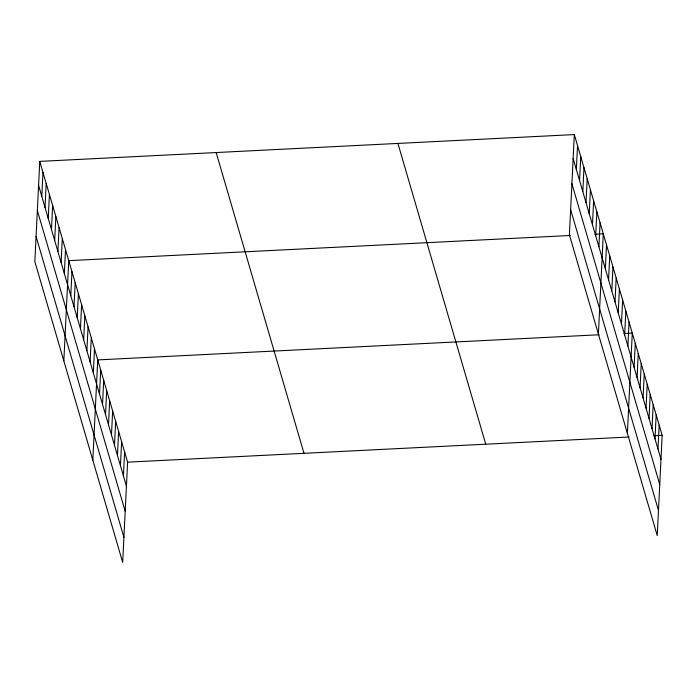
<?xml version="1.0" encoding="UTF-8"?>
<svg xmlns="http://www.w3.org/2000/svg" width="697" height="697" viewBox="0 0 697 697"><rect width="100%" height="100%" fill="white"/><g stroke="black" fill="none" stroke-linecap="round" stroke-linejoin="round"><path stroke-width="1.05" d="M39.755 161.39L34.85 261.645L122.689 562.418L127.595 462.163L39.755 161.39L574.311 134.582L662.15 435.355L657.245 535.61L569.405 234.837L574.311 134.582M41.803 196.388L42.97 172.42M45.026 207.418L46.194 183.45M48.241 218.449L49.417 194.48M51.465 229.479L52.632 205.51M54.688 240.5L55.856 216.54M57.903 251.53L59.079 227.562M61.127 262.56L62.294 238.592M64.351 273.59L65.518 249.622M63.836 360.898L68.742 260.652L570.285 235.49M70.789 295.65L71.957 271.682M74.013 306.671L75.18 282.703M77.228 317.701L78.404 293.733M80.451 328.731L81.619 304.763M83.675 339.761L84.842 315.793M86.89 350.791L88.066 326.823M90.113 361.813L91.29 337.845M93.337 372.843L94.504 348.875M92.823 460.159L97.728 359.905L599.272 334.752M99.54 394.101L100.716 370.133M102.529 404.321L103.696 380.353M105.517 414.549L106.685 390.581M108.497 424.778L109.673 400.81M111.485 435.006L112.661 411.038M114.474 445.226L115.65 421.258M117.462 455.455L118.629 431.487M120.45 465.683L121.618 441.715M123.43 475.912L124.606 451.944M576.358 169.58L577.534 145.612M579.582 180.61L580.749 156.642M582.805 191.631L583.973 167.663M586.02 202.661L587.196 178.693M589.244 213.691L590.411 189.723M592.467 224.722L593.635 200.753M595.682 235.752L596.859 211.783M598.906 246.773L600.073 222.805M598.392 334.09L603.297 233.835L595.046 234.253M605.344 268.833L606.521 244.865M608.568 279.863L609.736 255.895M611.792 290.893L612.959 266.925M615.007 301.914L616.183 277.946M618.23 312.944L619.398 288.976M621.454 323.974L622.621 300.006M624.669 335.004L625.845 311.036M627.892 346.034L629.06 322.066M627.378 433.342L632.284 333.088L624.033 333.506M634.096 367.284L635.272 343.316M637.084 377.513L638.26 353.545M640.073 387.741L641.24 363.773M643.061 397.961L644.228 373.993M646.049 408.189L647.217 384.221M649.029 418.418L650.205 394.45M652.017 428.646L653.194 404.678M655.006 438.866L656.173 414.898M657.994 449.095L659.162 425.126M127.595 462.163L629.138 437.01M653.899 435.764L662.15 435.355M573.143 158.55L660.974 459.323M571.906 183.72L659.745 484.493M570.643 209.658L658.482 510.431M397.909 143.434L485.748 444.198M216.157 152.547L303.997 453.32M38.579 185.358L126.418 486.131M37.35 210.538L125.19 511.31M36.078 236.475L123.918 537.248"/></g></svg>
